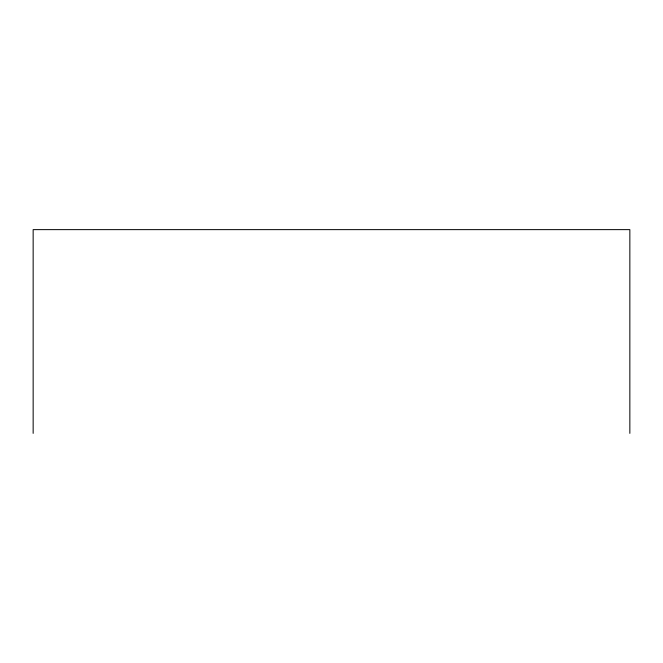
<?xml version="1.0" encoding="UTF-8"?>
<svg xmlns="http://www.w3.org/2000/svg" width="663" height="663" viewBox="0 0 663 663"><rect width="100%" height="100%" fill="white"/><g stroke="black" fill="none" stroke-linecap="round" stroke-linejoin="round"><path stroke-width="0.99" d="M629.85 433.37L629.85 229.63L33.15 229.63L33.15 433.37"/></g></svg>
